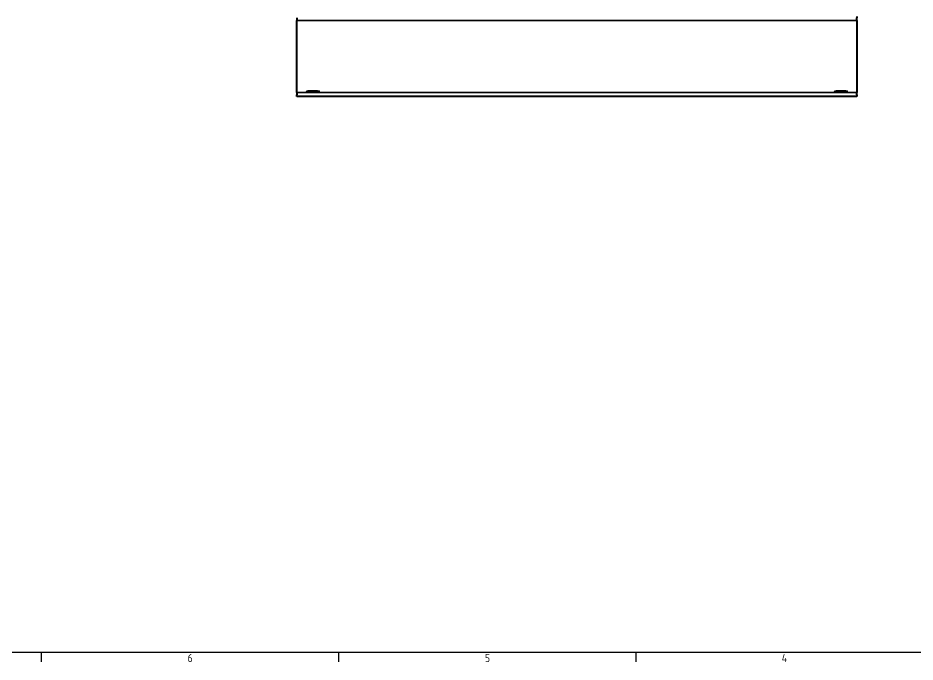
# Model space of a CAD drawing. Header units: millimetres. Extents: x 0 to 5945, y 0 to 4205.
# Drawn here: x 3687 to 4808, y 88 to 893 of the extents above; entities that cross this region are included whole.
import ezdxf

# ---------------------------------------------------------------- set-up
doc = ezdxf.new("R2010")
doc.units = ezdxf.units.MM
doc.header["$LTSCALE"] = 5
doc.layers.get('0').update_dxf_attribs({"color": 3, "lineweight": 25})
for name, color, linetype, lineweight in [('가시적인 것(ISO)', 3, 'Continuous', 40), ('가시적인 좁은 것(ISO)', 3, 'Continuous', 35), ('경계(ISO)', 7, 'Continuous', 25)]:
    doc.layers.add(name, color=color, linetype=linetype, lineweight=lineweight)
doc.styles.add('문자 텍스트_PSTEK_POSCO', font='isocp.shx')

# ---------------------------------------------------------------- blocks, each defined once
blk = doc.blocks.new('경계 Default Border')
at = {"layer": '경계(ISO)'}
for p, q in [((743.12, 20), (743.12, 17.6)), ((817.44, 20), (817.44, 17.6)), ((891.75, 20), (891.75, 17.6))]:
    blk.add_line(p, q, dxfattribs=at)
at = {"layer": '경계(ISO)', "flags": 128}
blk.add_lwpolyline([(20, 20), (20, 821), (1169, 821), (1169, 20), (20, 20)], dxfattribs=at)
at = {"layer": '경계(ISO)', "color": 2, "char_height": 2, "attachment_point": 7, "style": '문자 텍스트_PSTEK_POSCO'}
for s, insert in [('6', (779.71, 17.58)), ('5', (854.02, 17.58)), ('4', (928.22, 17.6))]:
    blk.add_mtext(s, dxfattribs=dict(at, insert=insert))

msp = doc.modelspace()

# ---------------------------------------------------------------- linework, layer by layer
at = {"layer": '가시적인 것(ISO)'}
for p, q in [((4035.0316, 892.8118), (4035.0316, 889.8232)), ((4035.0316, 886.605), (4035.0316, 889.8232)), ((4035.0316, 880.6278), (4035.0316, 886.605)), ((4735.0316, 894.8118), (4735.0316, 892.8118)), ((4735.0316, 889.8232), (4735.0316, 892.8118)), ((4735.0316, 889.8232), (4735.0316, 886.605)), ((4735.0316, 886.605), (4735.0316, 880.6278)), ((4035.0316, 808.9957), (4035.0316, 880.6278)), ((4735.0316, 880.6278), (4735.0316, 808.9957)), ((4035.0316, 803.0186), (4035.0316, 808.9957)), ((4735.0316, 808.9957), (4735.0316, 803.0186)), ((4035.0316, 799.8004), (4035.0316, 803.0186)), ((4035.0316, 799.8004), (4035.0316, 796.8118)), ((4035.0316, 794.8118), (4035.0316, 796.8118)), ((4735.0316, 803.0186), (4735.0316, 799.8004)), ((4735.0316, 796.8118), (4735.0316, 799.8004)), ((4735.0316, 796.8118), (4735.0316, 794.8118)), ((4735.0316, 794.8118), (4035.0316, 794.8118))]:
    msp.add_line(p, q, dxfattribs=at)
for centre in [(4055.0316, 801.1356), (4715.0316, 801.1356)]:
    msp.add_ellipse(centre, major_axis=(-8, 0), ratio=0.087488664, dxfattribs=at)
at = {"layer": '가시적인 좁은 것(ISO)'}
for p, q in [((4735.0316, 889.8232), (4035.0316, 889.8232)), ((4735.0316, 799.8004), (4035.0316, 799.8004))]:
    msp.add_line(p, q, dxfattribs=at)

# ---------------------------------------------------------------- block references
at = {"xscale": 5, "yscale": 5, "zscale": 5}
msp.add_blockref('경계 Default Border', (0, 0), dxfattribs=at)

doc.saveas('drawing.dxf')
